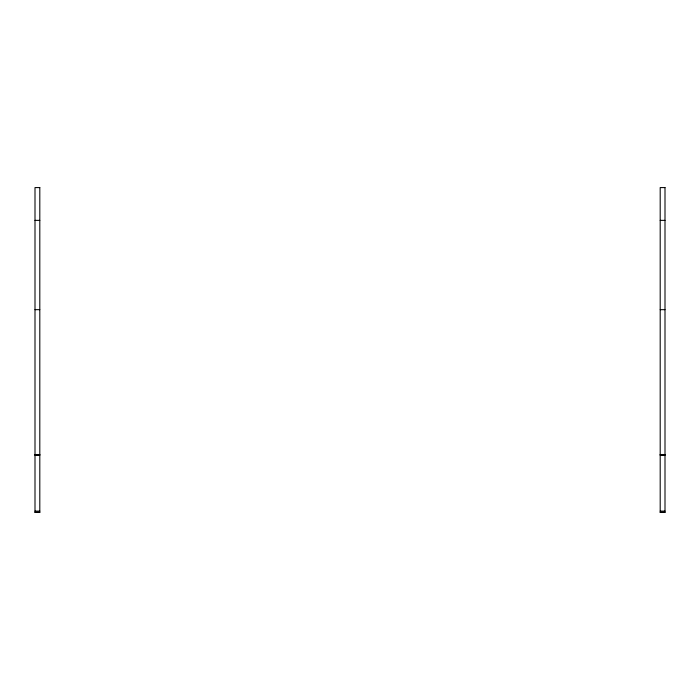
<?xml version="1.0" encoding="UTF-8"?>
<svg xmlns="http://www.w3.org/2000/svg" width="700" height="700" viewBox="0 0 700 700"><rect width="100%" height="100%" fill="white"/><g stroke="black" fill="none" stroke-linecap="round" stroke-linejoin="round"><path stroke-width="1.05" d="M35 220.369L39.804 220.369M660.196 220.369L665 220.369M35 309.671L39.804 309.671M660.196 309.671L665 309.671M35 454.519L39.804 454.519M660.196 454.519L665 454.519M35 454.948L39.804 454.948M660.196 454.948L665 454.948M35 455.131L39.804 455.131M660.196 455.131L665 455.131M35 511.114L39.804 511.114M660.196 511.114L665 511.114M35 512.33L39.804 512.33M660.196 512.33L665 512.33M39.804 187.591L35 187.574L35 512.426L39.804 512.426L39.804 187.574M665 187.591L660.196 187.574L660.196 512.426L665 512.426L665 187.574"/></g></svg>
